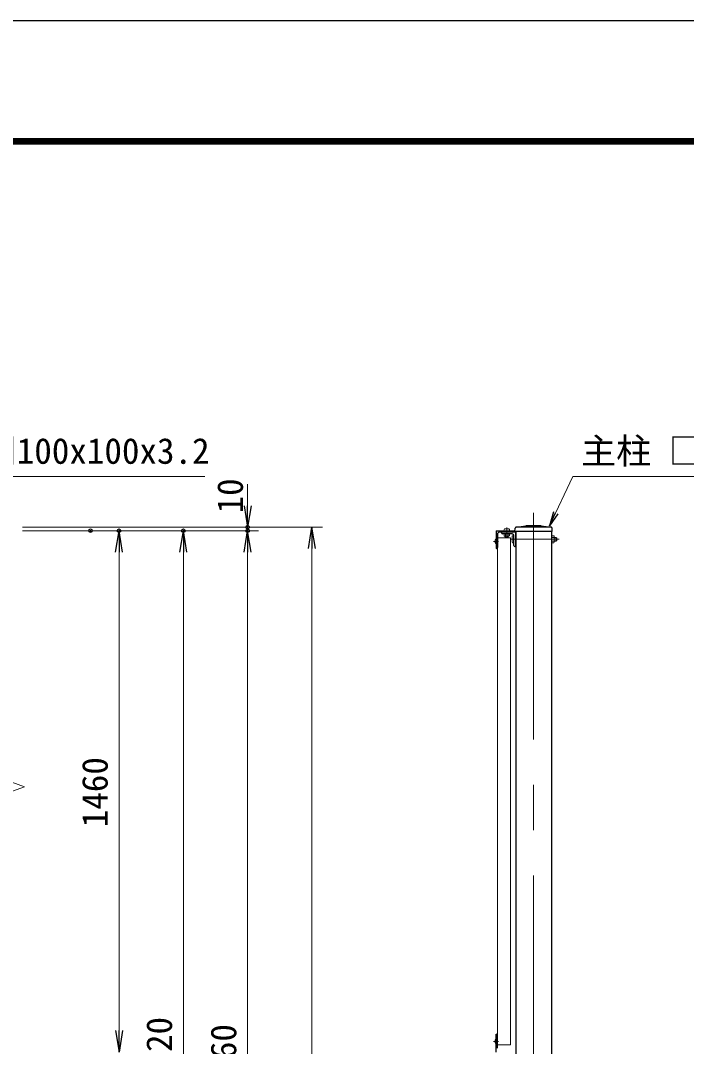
# Model space of a CAD drawing. Units: millimetres, scale not verified. Extents: x -6300 to 6300, y -4455 to 4455.
# Drawn here: x -1602 to 262, y 1582 to 4455 of the extents above; entities that cross this region are included whole.
import ezdxf
from ezdxf.enums import TextEntityAlignment as Align

# ---------------------------------------------------------------- set-up
doc = ezdxf.new("R2010")
doc.units = ezdxf.units.MM
doc.header["$LTSCALE"] = 20
doc.header["$PDMODE"] = 32
doc.header["$PDSIZE"] = 10
doc.linetypes.add('USER1', pattern=[50.8, 31.75, -6.35, 6.35, -6.35])
for name, color, linetype, lineweight in [('0-1_D-STR1', 1, 'Continuous', 25), ('0-2_D-BMK', 2, 'USER1', 13), ('0-3_D-STR3', 3, 'Continuous', 13), ('0-4_D-STR2', 7, 'Continuous', 13), ('0-5_D-STR-DIM', 7, 'Continuous', 13), ('0-6_D-STR-TXT', 7, 'Continuous', 13), ('0-8_0', 7, 'Continuous', 25), ('0-A_D-TTL', 7, 'Continuous', 25)]:
    doc.layers.add(name, color=color, linetype=linetype, lineweight=lineweight)
doc.layers.add('0-9_Defpoints', color=8, linetype='Continuous')
doc.styles.add('ＭＳ ゴシック', font='')
doc.styles.get('ＭＳ ゴシック').set_extended_font_data('MS Gothic')

# ---------------------------------------------------------------- blocks, each defined once
blk = doc.blocks.new('L40x5')
at = {"layer": '0-8_0'}
for p, q in [((-306.2, 333.8), (-306.2, -216.2)), ((-216.2, -306.2), (333.8, -306.2))]:
    blk.add_line(p, q, dxfattribs=at)
blk.add_lwpolyline([(-366.2, 393.8), (-406.2, 393.8), (-406.2, -406.2), (393.8, -406.2), (393.8, -366.2)], dxfattribs=at)
for centre, radius, start, end in [((-366.2, 333.8), 60, 0, 90), ((-216.2, -216.2), 90, 180, 270), ((333.8, -366.2), 60, 0, 90)]:
    blk.add_arc(centre, radius, start, end, dxfattribs=at)
blk = doc.blocks.new('_Open')
at = {"layer": '0-8_0'}
blk.add_line((-20, 3.333), (0, 0), dxfattribs=at)
blk.add_lwpolyline([(-20, -3.333), (0, 0), (-20, 0)], dxfattribs=at)

msp = doc.modelspace()

# ---------------------------------------------------------------- linework, layer by layer
at = {"layer": '0-1_D-STR1'}
for p, q in [((-270.96, 3026.36), (-270.96, 2976.36)), ((-270.96, 3026.36), (-220.96, 3026.36)), ((-223.96, 3022.36), (-260.46, 3022.36)), ((-220.96, 3026.36), (-220.96, 3025.36)), ((-218.06, 3024.36), (-217.66, 3033.85)), ((-113.86, 3024.36), (-218.06, 3024.36)), ((-115.96, 3036.36), (-215.96, 3036.36)), ((-215.96, 3024.36), (-215.96, 1076.36)), ((-215.06, 3036.7), (-187.46, 3040.36)), ((-144.46, 3040.36), (-187.46, 3040.36)), ((-144.46, 3040.36), (-116.86, 3036.7)), ((-115.96, 3024.36), (-115.96, -433.64)), ((-113.86, 3024.36), (-114.25, 3033.85)), ((-266.96, 3015.86), (-266.96, 2979.36)), ((-270.96, 2976.36), (-269.96, 2976.36)), ((-270.96, 1566.36), (-270.96, 1616.36)), ((-270.96, 1616.36), (-269.96, 1616.36)), ((-266.96, 1576.86), (-266.96, 1613.36))]:
    msp.add_line(p, q, dxfattribs=at)
for centre, radius, start, end in [((-260.46, 3015.86), 6.5, 90, 180), ((-223.96, 3025.36), 3, 270, 0), ((-214.67, 3033.72), 3, 97.56971, 177.61406), ((-117.25, 3033.72), 3, 2.38594, 82.43029), ((-269.96, 2979.36), 3, 270, 0), ((-269.96, 1613.36), 3, 0, 90)]:
    msp.add_arc(centre, radius, start, end, dxfattribs=at)
at = {"layer": '0-2_D-BMK'}
for p, q in [((-165.96, 3076.36), (-165.96, -483.64)), ((-240.96, 3006.36), (-240.96, 3035.2)), ((-277.87, 2996.36), (-264.18, 2996.36)), ((-230.36, 3002.36), (-94.12, 3002.36)), ((-277.87, 1596.36), (-264.18, 1596.36))]:
    msp.add_line(p, q, dxfattribs=at)
at = {"layer": '0-3_D-STR3'}
for p, q in [((-232.96, 3026.36), (-248.96, 3026.36)), ((-248.46, 3017.36), (-233.45, 3017.36)), ((-234.46, 3031.16), (-247.46, 3031.16)), ((-244.71, 3017.36), (-244.71, 3011.59)), ((-237.21, 3017.36), (-237.21, 3011.59)), ((-271.36, 3002.36), (-270.96, 3002.36)), ((-271.36, 2990.36), (-270.96, 2990.36)), ((-270.96, 3002.36), (-270.96, 2990.36)), ((-247.21, 3010.86), (-234.71, 3010.86)), ((-244.96, 3010.86), (-244.96, 3007.56)), ((-244.21, 3010.86), (-244.21, 3006.81)), ((-238.16, 3006.36), (-243.76, 3006.36)), ((-236.96, 3007.56), (-238.16, 3006.36)), ((-237.71, 3010.86), (-237.71, 3006.81)), ((-236.96, 3010.86), (-236.96, 3007.56)), ((-225.96, 3010.86), (-225.96, 2993.86)), ((-220.96, 3012.36), (-220.96, 2992.36)), ((-220.96, 3012.18), (-220.96, 2992.55)), ((-115.96, 2992.55), (-115.96, 3012.18)), ((-115.96, 3007.27), (-108.86, 3007.27)), ((-115.96, 2997.46), (-108.86, 2997.46)), ((-107.96, 2994.11), (-107.96, 3010.61)), ((-107.96, 3007.36), (-102.46, 3007.36)), ((-107.96, 3006.36), (-100.96, 3006.36)), ((-107.96, 2998.36), (-100.96, 2998.36)), ((-107.96, 2997.36), (-102.46, 2997.36)), ((-102.46, 3007.36), (-102.46, 2997.36)), ((-102.46, 3007.36), (-100.96, 3006.36)), ((-100.96, 2998.36), (-102.46, 2997.36)), ((-100.96, 3006.36), (-100.96, 2998.36)), ((-271.36, 1602.36), (-270.96, 1602.36)), ((-271.36, 1590.36), (-270.96, 1590.36)), ((-270.96, 1590.36), (-270.96, 1602.36))]:
    msp.add_line(p, q, dxfattribs=at)
for points in [[(-248.46, 3017.36), (-248.46, 3011.59), (-247.21, 3010.86)], [(-233.45, 3017.36), (-233.45, 3011.59), (-234.71, 3010.86)], [(-236.96, 3007.56), (-244.96, 3007.56), (-243.76, 3006.36)], [(-115.96, 3012.18), (-108.86, 3012.18), (-107.96, 3010.61)], [(-115.96, 2992.55), (-108.86, 2992.55), (-107.96, 2994.11)]]:
    msp.add_lwpolyline(points, dxfattribs=at)
for centre, radius, start, end in [((-265.74, 2996.36), 8.22, 133.14261, 226.85739), ((-246.59, 3014.33), 3.32, 235.61585, 304.38416), ((-240.96, 3023.43), 12.42, 252.4121, 287.5879), ((-235.33, 3014.33), 3.32, 235.61586, 304.38414), ((-112.45, 3009.73), 4.34, 325.61587, 34.38413), ((-124.34, 3002.36), 16.24, 342.41211, 17.58789), ((-112.45, 2995), 4.34, 325.61587, 34.38413), ((-265.74, 1596.36), 8.22, 133.14261, 226.85739)]:
    msp.add_arc(centre, radius, start, end, dxfattribs=at)
for centre, major_axis, ratio, start_param, end_param in [((-247.46, 3026.36), (0, -4.8), 0.3125, 3.1415927, 4.712389), ((-234.46, 3026.36), (0, -4.8), 0.3125, 1.5707963, 3.1415927), ((-220.96, 3010.86), (-5, 0), 0.3, 4.712389, 6.2831853), ((-220.96, 2993.86), (-5, 0), 0.3, 6.2831853, 7.8539816)]:
    msp.add_ellipse(centre, major_axis=major_axis, ratio=ratio, start_param=start_param, end_param=end_param, dxfattribs=at)
at = {"layer": '0-4_D-STR2'}
for p, q in [((-266.96, 3006.36), (-266.96, 1586.36)), ((-266.96, 3006.36), (-230.36, 3006.36)), ((-230.36, 3006.36), (-230.36, 1586.36)), ((-266.96, 1586.36), (-230.36, 1586.36))]:
    msp.add_line(p, q, dxfattribs=at)
at = {"layer": '0-5_D-STR-DIM'}
for p, q in [((-966.46, 3096.36), (-966.46, 3156.36)), ((-1596.46, 3036.36), (-936.46, 3036.36)), ((-1596.46, 3036.36), (-756.46, 3036.36)), ((-1596.46, 3026.36), (-1296.46, 3026.36)), ((-1596.46, 3026.36), (-1116.46, 3026.36)), ((-1596.46, 3026.36), (-936.46, 3026.36)), ((-1376.46, 3026.36), (-936.46, 3026.36)), ((-966.46, 3026.36), (-966.46, 3036.36)), ((-1326.46, 1626.36), (-1326.46, 2966.36)), ((-1146.46, 166.36), (-1146.46, 2966.36)), ((-966.46, 126.36), (-966.46, 2966.36)), ((-966.46, 2966.36), (-966.46, 2906.36)), ((-786.46, 2976.36), (-786.46, -373.64)), ((-1661.7, 2283.54), (-1591.22, 2309.19)), ((-1591.22, 2309.19), (-1626.46, 2322.02))]:
    msp.add_line(p, q, dxfattribs=at)
at = {"layer": '0-6_D-STR-TXT'}
for points in [[(-1086.46, 3177.92), (-1979.93, 3177.92), (-2045.58, 3043.99)], [(837.59, 3177.92), (-55.97, 3177.92), (-120.51, 3042.17)]]:
    msp.add_lwpolyline(points, dxfattribs=at)
at = {"layer": '0-9_Defpoints'}
for p in [(-1406.46, 3026.36), (-1326.46, 3026.36), (-1146.46, 3026.36), (-966.46, 3036.36), (-966.46, 3026.36)]:
    msp.add_point(p, dxfattribs=at)
at = {"layer": '0-A_D-TTL', "color": 2}
msp.add_lwpolyline([(-6300, 4455), (6300, 4455), (6300, -4455), (-6300, -4455)], close=True, dxfattribs=at)
at = {"layer": '0-A_D-TTL'}
for points in [[(-5895, 4125), (5895, 4125), (5895, -4125), (-5895, -4125)], [(-5891.25, 4121.25), (5891.25, 4121.25), (5891.25, -4121.25), (-5891.25, -4121.25)], [(-5887.5, 4117.5), (5887.5, 4117.5), (5887.5, -4117.5), (-5887.5, -4117.5)], [(-5883.75, 4113.75), (5883.75, 4113.75), (5883.75, -4113.75), (-5883.75, -4113.75)], [(-5880, 4110), (5880, 4110), (5880, -4110), (-5880, -4110)]]:
    msp.add_lwpolyline(points, close=True, dxfattribs=at)

# ---------------------------------------------------------------- block references
at = {"layer": '0-3_D-STR3', "xscale": 0.05, "yscale": 0.05, "rotation": 180}
msp.add_blockref('L40x5', (-236.27, 3002.05), dxfattribs=at)
at = {"layer": '0-5_D-STR-DIM', "xscale": 3, "yscale": 3}
for p, rotation in [((-966.46, 3036.36), 270), ((-1326.46, 3026.36), 90), ((-1146.46, 3026.36), 90), ((-966.46, 3026.36), 90), ((-966.46, 3026.36), 90), ((-786.46, 3036.36), 90), ((-1326.46, 1566.36), 270)]:
    msp.add_blockref('_Open', p, dxfattribs=dict(at, rotation=rotation))
at = {"layer": '0-6_D-STR-TXT', "xscale": 2, "yscale": 2, "rotation": 244.57196}
msp.add_blockref('_Open', (-121.37, 3040.36), dxfattribs=at)

# ---------------------------------------------------------------- texts
at = {"layer": '0-5_D-STR-DIM', "style": 'ＭＳ ゴシック'}
for s, p in [('10', (-958, 3074.76)), ('1460', (-1336.58, 2196.01)), ('2920', (-1156.58, 1468.49)), ('2960', (-976.58, 1448.49))]:
    msp.add_text(s, height=72.14, rotation=90, dxfattribs=at).set_placement(p, align=Align.BOTTOM_LEFT)
at = {"layer": '0-6_D-STR-TXT', "style": 'ＭＳ ゴシック'}
for p in [(-1957.14, 3192.04), (-33.18, 3192.04)]:
    msp.add_text('主柱 □100x100x3.2', height=72.14, dxfattribs=at).set_placement(p, align=Align.BOTTOM_LEFT)

doc.saveas('drawing.dxf')
